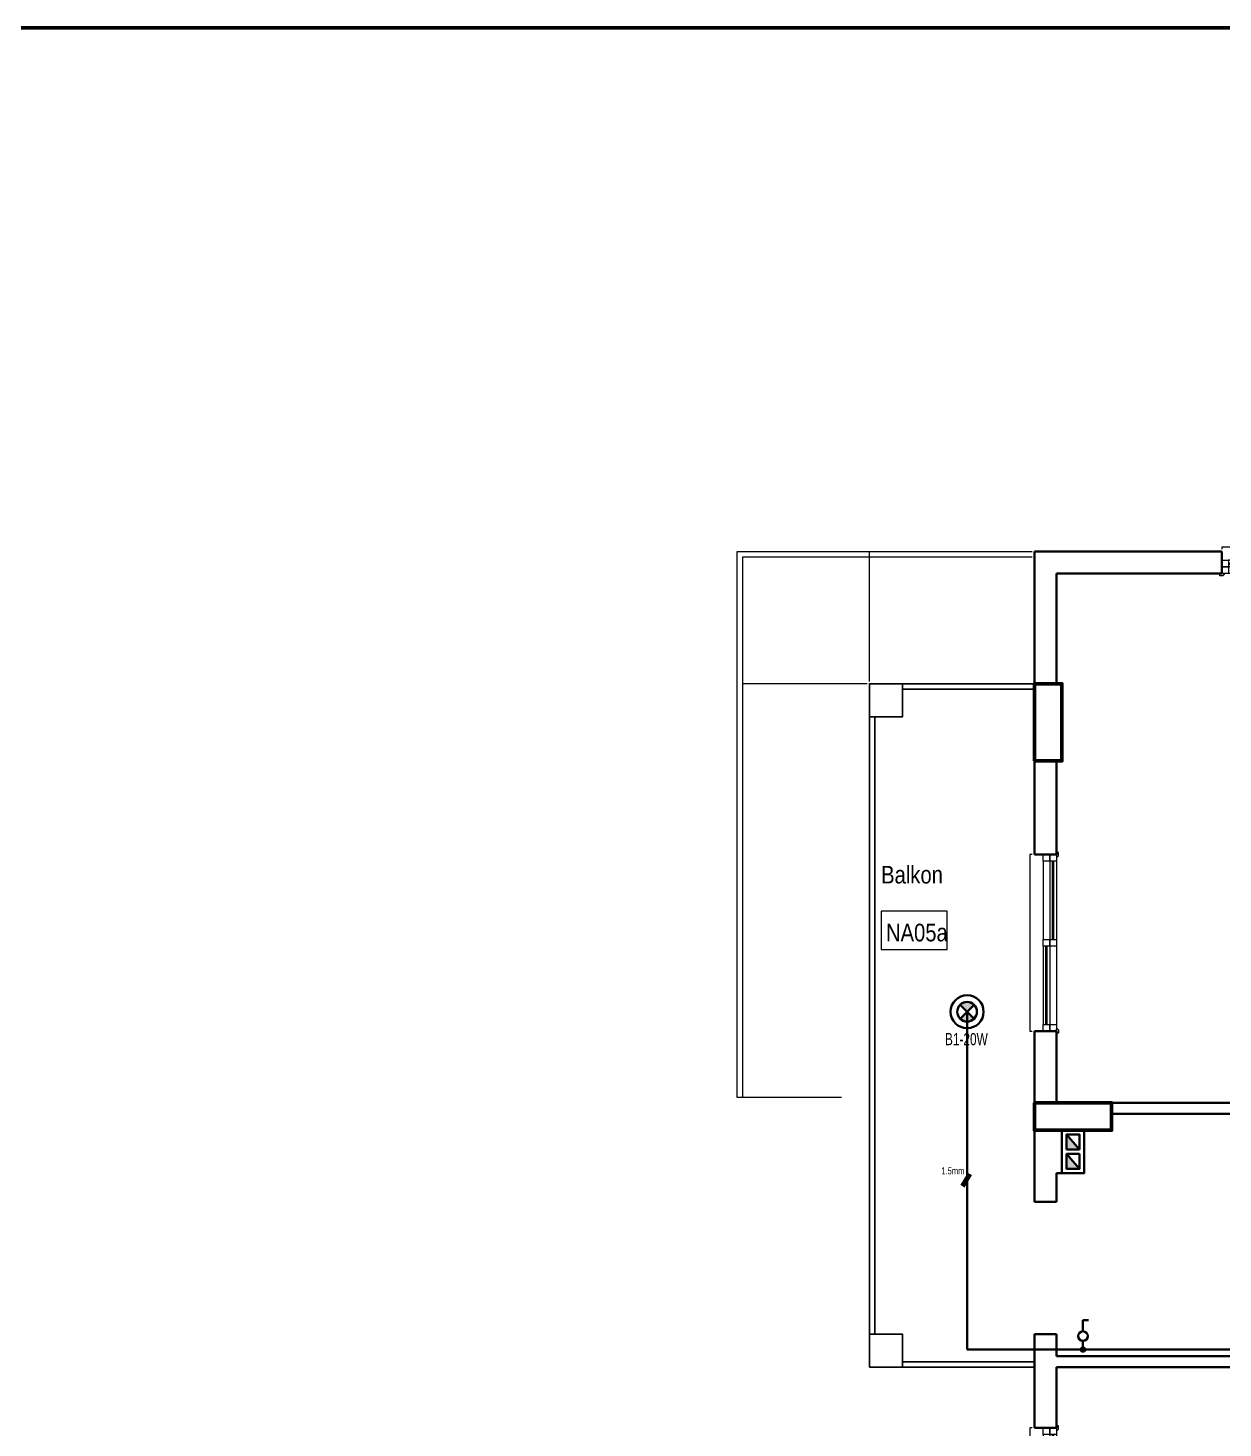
# Model space of a CAD drawing. Header units: millimetres. Extents: x 1811019 to 3717122, y -501178 to -243171.
# Drawn here: x 1860210 to 1861294, y -250660 to -249390 of the extents above; entities that cross this region are included whole.
import ezdxf
from ezdxf.enums import TextEntityAlignment as Align

# ---------------------------------------------------------------- set-up
doc = ezdxf.new("R2010")
doc.units = ezdxf.units.MM
doc.linetypes.add('CONTINOUS', pattern=[0])
doc.linetypes.add('CONTINU', pattern=[0])
for name, color, linetype, lineweight in [('a_ba', 6, 'Continuous', 50), ('a_doğrama', 251, 'Continuous', 20), ('a_duvar', 255, 'Continuous', 35), ('a_görünüş', 32, 'Continuous', 25), ('a_görünüş_ince', 8, 'Continuous', 20), ('a_not_mahal', 253, 'Continuous', 5), ('a_çerçeve_line', 7, 'Continuous', 50), ('Aydınlatma', 4, 'CONTINOUS', 35), ('Aydınlatma_', 3, 'Continuous', 40), ('Priz', 6, 'CONTINOUS', 40)]:
    doc.layers.add(name, color=color, linetype=linetype, lineweight=lineweight)
doc.styles.add('Grupcad', font='arial.ttf', dxfattribs={"width": 0.7})
doc.styles.add('OL', font='tsimplex.shx', dxfattribs={"width": 0.8, "height": 12})
doc.styles.get("Standard").update_dxf_attribs({"font": 'ARIALN.TTF'})

# ---------------------------------------------------------------- blocks, each defined once
blk = doc.blocks.new('160p')
at = {"layer": 'a_doğrama', "color": 251}
for points in [[(-5.999925318639725, -6), (-5.999925318639725, 0), (-11.99992531863973, 0), (-11.99992531863973, -6)], [(7.46813602745533e-05, -6), (7.46813602745533e-05, 0), (-5.999925318639725, 0), (-5.999925318639725, -6)], [(-5.999925318639725, -83), (-5.999925318639725, -77), (-11.99992531863973, -77), (-11.99992531863973, -83)], [(7.46813602745533e-05, -83), (7.46813602745533e-05, -77), (-5.999925318639725, -77), (-5.999925318639725, -83)], [(-5.999925318639725, -160), (-5.999925318639725, -154), (-11.99992531863973, -154), (-11.99992531863973, -160)], [(7.46813602745533e-05, -160), (7.46813602745533e-05, -154), (-5.999925318639725, -154), (-5.999925318639725, -160)]]:
    blk.add_lwpolyline(points, close=True, dxfattribs=at)
for points in [[(2.000037341145799, -1.000074680894613), (2.00014936318621, 1.999925318174064), (0.0001493635354563594, 1.999999999068677), (0, -1.999999998137355), (1.000000001280569, -2.000037338584661), (2.000037341145799, -1.000074680894613)], [(-9.499925318639725, -6), (-9.499925318639725, -77)], [(-8.499925318639725, -6), (-8.499925318639725, -77)], [(-3.499925318639725, -83), (-3.499925318639725, -154)], [(-2.499925318639725, -83), (-2.499925318639725, -154)], [(2.000037341145799, -158.9999253191054), (2.00014936318621, -161.9999253181741), (0.0001493635354563594, -161.9999999990687), (0, -158.0000000018626), (1.000000001280569, -157.9999626614153), (2.000037341145799, -158.9999253191054)]]:
    blk.add_lwpolyline(points, dxfattribs=at)
at = {"layer": 'a_görünüş_ince', "color": 251}
for points in [[(-21.99992531829048, -160), (-23.99992531829048, -160), (-23.99992531805765, 0), (-21.99992531805765, 0)], [(-11.99992531863973, -77), (-11.99992531863973, -6)], [(-5.999925318639725, -77), (-5.999925318639725, -6)], [(-5.999925318639725, -77), (-5.999925318639725, -6)], [(7.46813602745533e-05, -77), (7.46813602745533e-05, -6)], [(-11.99992531863973, -154), (-11.99992531863973, -83)], [(-5.999925318639725, -154), (-5.999925318639725, -83)], [(-5.999925318639725, -154), (-5.999925318639725, -83)], [(7.46813602745533e-05, -154), (7.46813602745533e-05, -83)]]:
    blk.add_lwpolyline(points, dxfattribs=at)
blk = doc.blocks.new('baca_şönt')
at = {"layer": 'a_duvar'}
h = blk.add_hatch(color=256, dxfattribs=at)
h.dxf.hatch_style = 1
h.paths.add_polyline_path([(21.5, -5), (21.5, -17), (35, -17)])
h.paths.add_polyline_path([(4, -5), (4, -17), (17.5, -17)])
for p, q in [((4, -5), (17.5, -17)), ((17.5, -5), (17.5, -17)), ((21.5, -5), (21.5, -17)), ((21.5, -5), (35, -17))]:
    blk.add_line(p, q, dxfattribs=at)
blk.add_lwpolyline([(0, -21), (39, -21), (39, -1), (0, -1)], close=True, dxfattribs=at)
for points in [[(17.5, -5), (4, -5), (4, -17), (17.5, -17)], [(21.5, -17), (35, -17), (35, -5), (21.5, -5)]]:
    blk.add_lwpolyline(points, dxfattribs=at)
blk = doc.blocks.new('B1-20W')
at = {"layer": 'Aydınlatma', "linetype": 'CONTINU'}
h = blk.add_hatch(color=1, dxfattribs=at)
edge = h.paths.add_edge_path()
edge.add_arc((-1.164153218269348e-10, 1.891748979687691e-10), 8.90954544273853, 44.99999999941044, 135.0000000005896)
edge.add_line((-6.300000000046566, 6.299999999959255), (6.300000000046566, -6.30000000007567))
edge.add_arc((-1.164153218269348e-10, -1.891748979687691e-10), 8.90954544273853, 224.9999999994104, 315.0000000005896, ccw=False)
edge.add_line((-6.299999999930151, -6.299999999959255), (6.299999999930151, 6.299999999959255))
at = {"layer": 'Aydınlatma', "color": 1, "linetype": 'CONTINU'}
for p, q in [((-6.300000000046566, 6.299999999959255), (6.300000000046566, -6.30000000007567)), ((6.299999999930151, 6.299999999959255), (-6.299999999930151, -6.299999999959255))]:
    blk.add_line(p, q, dxfattribs=at)
at = {"layer": 'Aydınlatma', "color": 4, "linetype": 'CONTINU'}
blk.add_circle((-2.91038304567337e-11, -2.91038304567337e-11), 15, dxfattribs=at)
at = {"layer": 'Aydınlatma', "color": 1, "linetype": 'CONTINU'}
blk.add_circle((0, -2.91038304567337e-11), 8.909545442950497, dxfattribs=at)
for centre, start, end in [((-1.164153218269348e-10, 1.891748979687691e-10), 44.99999999928148, 135.0000000007185), ((-1.164153218269348e-10, -1.891748979687691e-10), 224.9999999992815, 315.0000000007185)]:
    blk.add_arc(centre, 8.90954544273853, start, end, dxfattribs=at)
at = {"layer": 'Aydınlatma', "linetype": 'CONTINU', "style": 'Grupcad', "width": 0.7, "flags": 8}
blk.add_attdef('B1-20W', text='', height=11, dxfattribs=at).set_placement((-2.91038304567337e-11, 24.9999999999709), align=Align.MIDDLE_CENTER)
blk = doc.blocks.new('NORMAL ANAHTAR')
at = {"layer": 'Aydınlatma', "color": 6, "linetype": 'CONTINU'}
for p, q in [((0, 18.75986064848257), (-4.863207719157799, 18.75986064848257)), ((0, 8.636846400011564), (0, 18.75986064848257))]:
    blk.add_line(p, q, dxfattribs=at)
blk.add_circle((0, 4.31842319999123), 4.318423200000162, dxfattribs=at)
blk = doc.blocks.new('BUAT (Enerji)')
at = {"layer": 'Priz', "linetype": 'CONTINU'}
h = blk.add_hatch(color=256, dxfattribs=at)
edge = h.paths.add_edge_path()
edge.add_arc((0, 0), 1.75, 0, 360)
blk.add_circle((0, 0), 1.75, dxfattribs=at)

msp = doc.modelspace()

# ---------------------------------------------------------------- linework, layer by layer
at = {"layer": 'a_ba', "color": 253}
for points in [[(1861122.71015413, -250054.7909963957), (1861147.71015413, -250054.7909963957), (1861147.71015413, -249984.7909963957), (1861122.71015413, -249984.7909963957)], [(1861122.710147537, -250364.7909963957), (1861122.710147537, -250389.7909963957), (1861192.710147537, -250389.7909963957), (1861192.710147537, -250364.7909963957)]]:
    msp.add_lwpolyline(points, close=True, dxfattribs=at)
at = {"layer": 'a_duvar'}
for p, q in [((1861292.710154484, -249864.7909963956), (1861122.710147537, -249864.7909963956)), ((1861122.710147537, -249864.7909963956), (1861122.710147537, -249984.7909963957)), ((1861142.710152267, -249884.7909963956), (1861292.710154484, -249884.7909963956)), ((1861142.710152362, -249984.7909963957), (1861142.710152267, -249884.7909963956)), ((1861122.710147537, -250004.7909963956), (1861122.710147537, -250139.7909985386)), ((1861142.710152489, -250139.7909985386), (1861142.710152427, -250054.7909963957)), ((1861122.710147537, -250299.7909985386), (1861122.710147536, -250454.7909983402)), ((1861142.71015272, -250364.7909963957), (1861142.710152659, -250299.7909985386)), ((1861732.710156701, -250364.7909963957), (1861142.71015413, -250364.7909963957)), ((1861192.710147537, -250374.7909963957), (1861732.710156701, -250374.7909963957)), ((1861142.710152805, -250454.7909983402), (1861142.710152781, -250428.7910048214)), ((1861122.710147536, -250574.7909983402), (1861122.710147536, -250659.7909964012)), ((1861142.710152937, -250594.7909963956), (1861142.710152918, -250574.7909983402)), ((1861732.7101567, -250594.7909963957), (1861142.710152937, -250594.7909963956)), ((1861142.710152947, -250604.7909963957), (1861732.7101567, -250604.7909963957)), ((1861142.710152982, -250659.7909964012), (1861142.710152947, -250604.7909963957))]:
    msp.add_line(p, q, dxfattribs=at)
for points in [[(1861292.710154484, -249884.7909963956), (1861292.710154484, -249864.7909963956)], [(1861142.710152659, -250139.7909985386), (1861122.710152659, -250139.7909985386)], [(1861142.710152659, -250299.7909985386), (1861122.710152659, -250299.7909985386)], [(1861147.71014586, -250428.7910048214), (1861142.710152781, -250428.7910048214)], [(1861142.710152928, -250454.7909983402), (1861122.710152928, -250454.7909983402)], [(1861142.710152928, -250574.7909983402), (1861122.710152928, -250574.7909983402)], [(1861122.710153147, -250659.7909964012), (1861142.710153148, -250659.7909964012)]]:
    msp.add_lwpolyline(points, dxfattribs=at)
at = {"layer": 'a_görünüş', "color": 251}
for points in [[(1860973.169644984, -250014.7909963959), (1861003.169644984, -250014.7909963959), (1861003.169644984, -249984.7909963959), (1860973.169644984, -249984.7909963959)], [(1860973.169644983, -250604.7909964141), (1861003.169644983, -250604.7909964141), (1861003.169644983, -250574.7909964141), (1860973.169644983, -250574.7909964141)]]:
    msp.add_lwpolyline(points, close=True, dxfattribs=at)
for points in [[(1861122.71015413, -249984.7909963957), (1861003.169644984, -249984.7909963959)], [(1861122.71015413, -249989.7909963957), (1861003.169644984, -249989.7909963959)], [(1860973.169644984, -250014.7909963959), (1860973.169644984, -250574.7909964141)], [(1860978.169644984, -250014.7909963959), (1860978.169644984, -250574.7909964141)], [(1861122.710147536, -250599.7909964143), (1861003.169644983, -250599.7909964141)], [(1861122.710147536, -250604.7909964143), (1861003.169644983, -250604.7909964141)]]:
    msp.add_lwpolyline(points, dxfattribs=at)
at = {"layer": 'a_görünüş_ince'}
for p, q in [((1860853.223888808, -250360.1962364466), (1860853.223888808, -249864.7909967918)), ((1860853.223888808, -249864.7909967918), (1861120.71014586, -249864.7909967918)), ((1860858.223888808, -250360.1962364466), (1860858.223888808, -249869.7909967917)), ((1860858.223888808, -249869.7909967917), (1861120.71014593, -249869.7909967917))]:
    msp.add_line(p, q, dxfattribs=at)
for points in [[(1860973.169651578, -249982.7909967919), (1860973.169651578, -249864.7909967918)], [(1860971.169651578, -249984.7909967919), (1860858.223888808, -249984.7909967919)], [(1860947.726917955, -250360.1962364466), (1860853.223888411, -250360.1962364466)]]:
    msp.add_lwpolyline(points, dxfattribs=at)
at = {"layer": 'a_not_mahal'}
msp.add_lwpolyline([(1861043.730874113, -250190.982964133), (1860983.730874113, -250190.982964133), (1860983.730874113, -250225.982964133), (1861043.730874113, -250225.982964133)], close=True, dxfattribs=at)
at = {"layer": 'a_çerçeve_line'}
msp.add_lwpolyline([(1872123.904255825, -252390.0067592915), (1872123.904255825, -249390.0067592915), (1853005.390146533, -249390.0067592915), (1853005.390146533, -252390.0067592915)], close=True, dxfattribs=at)
at = {"layer": 'Aydınlatma'}
for p, q in [((1861061.709704724, -250282.2909963952), (1861061.709704724, -250588.7909963955)), ((1861166.77645417, -250588.7909963955), (1861061.709704724, -250588.7909963955)), ((1861166.77645417, -250588.7909963955), (1861726.70969556, -250588.7909963955))]:
    msp.add_line(p, q, dxfattribs=at)
at = {"layer": 'Aydınlatma', "color": 3}
for p, q in [((1861056.69488943, -250440.0428541054), (1861063.289438528, -250428.9896960376)), ((1861058.412430174, -250441.0675754292), (1861065.006979273, -250430.0144173614))]:
    msp.add_line(p, q, dxfattribs=at)
at = {"layer": 'Aydınlatma', "color": 6}
msp.add_line((1861166.77645417, -250580.7909963955), (1861166.77645417, -250588.7909963955), dxfattribs=at)

# ---------------------------------------------------------------- block references
at = {"layer": 'a_duvar', "xscale": -1}
for name, p, rotation in [('160p', (1861292.710165395, -249884.7909217143), 90), ('160p', (1861142.710077808, -250299.7909860685), 180), ('baca_şönt', (1861168.71014586, -250428.7910048214), 270), ('160p', (1861142.710077808, -250819.7909839311), 180)]:
    msp.add_blockref(name, p, dxfattribs=dict(at, rotation=rotation))
at = {"layer": 'Aydınlatma', "linetype": 'CONTINU'}
ref = msp.add_blockref('B1-20W', (1861061.709704724, -250282.2909963954), dxfattribs=dict(at, rotation=180))
ref.add_attrib('B1-20W', 'B1-20W', dxfattribs={"layer": 'Aydınlatma_', "color": 4, "linetype": 'Continuous', "height": 11, "style": 'Grupcad', "width": 0.7}).set_placement((1861061.042651518, -250307.1484315932), align=Align.MIDDLE_CENTER)
at = {"layer": 'Aydınlatma', "linetype": 'CONTINU', "xscale": -1}
msp.add_blockref('NORMAL ANAHTAR', (1861166.77645417, -250580.7909963955), dxfattribs=at)
at = {"layer": 'Priz', "color": 4, "linetype": 'CONTINU', "rotation": 180}
msp.add_blockref('BUAT (Enerji)', (1861166.77645417, -250588.7909963955), dxfattribs=at)

# ---------------------------------------------------------------- texts
at = {"layer": 'a_not_mahal'}
msp.add_text('Balkon', height=16, dxfattribs=at).set_placement((1860983.730874113, -250165.9829641333))
msp.add_text('NA05a', height=16, rotation=359.9999974912192, dxfattribs=at).set_placement((1861016.154978191, -250218.4829642969), align=Align.CENTER)
at = {"layer": 'Priz', "color": 3, "linetype": 'CONTINU', "ltscale": 0.7, "style": 'OL', "width": 0.7}
msp.add_text('1.5mm', height=6.4, dxfattribs=at).set_placement((1861038.321176107, -250429.7957591265))

doc.saveas('drawing.dxf')
